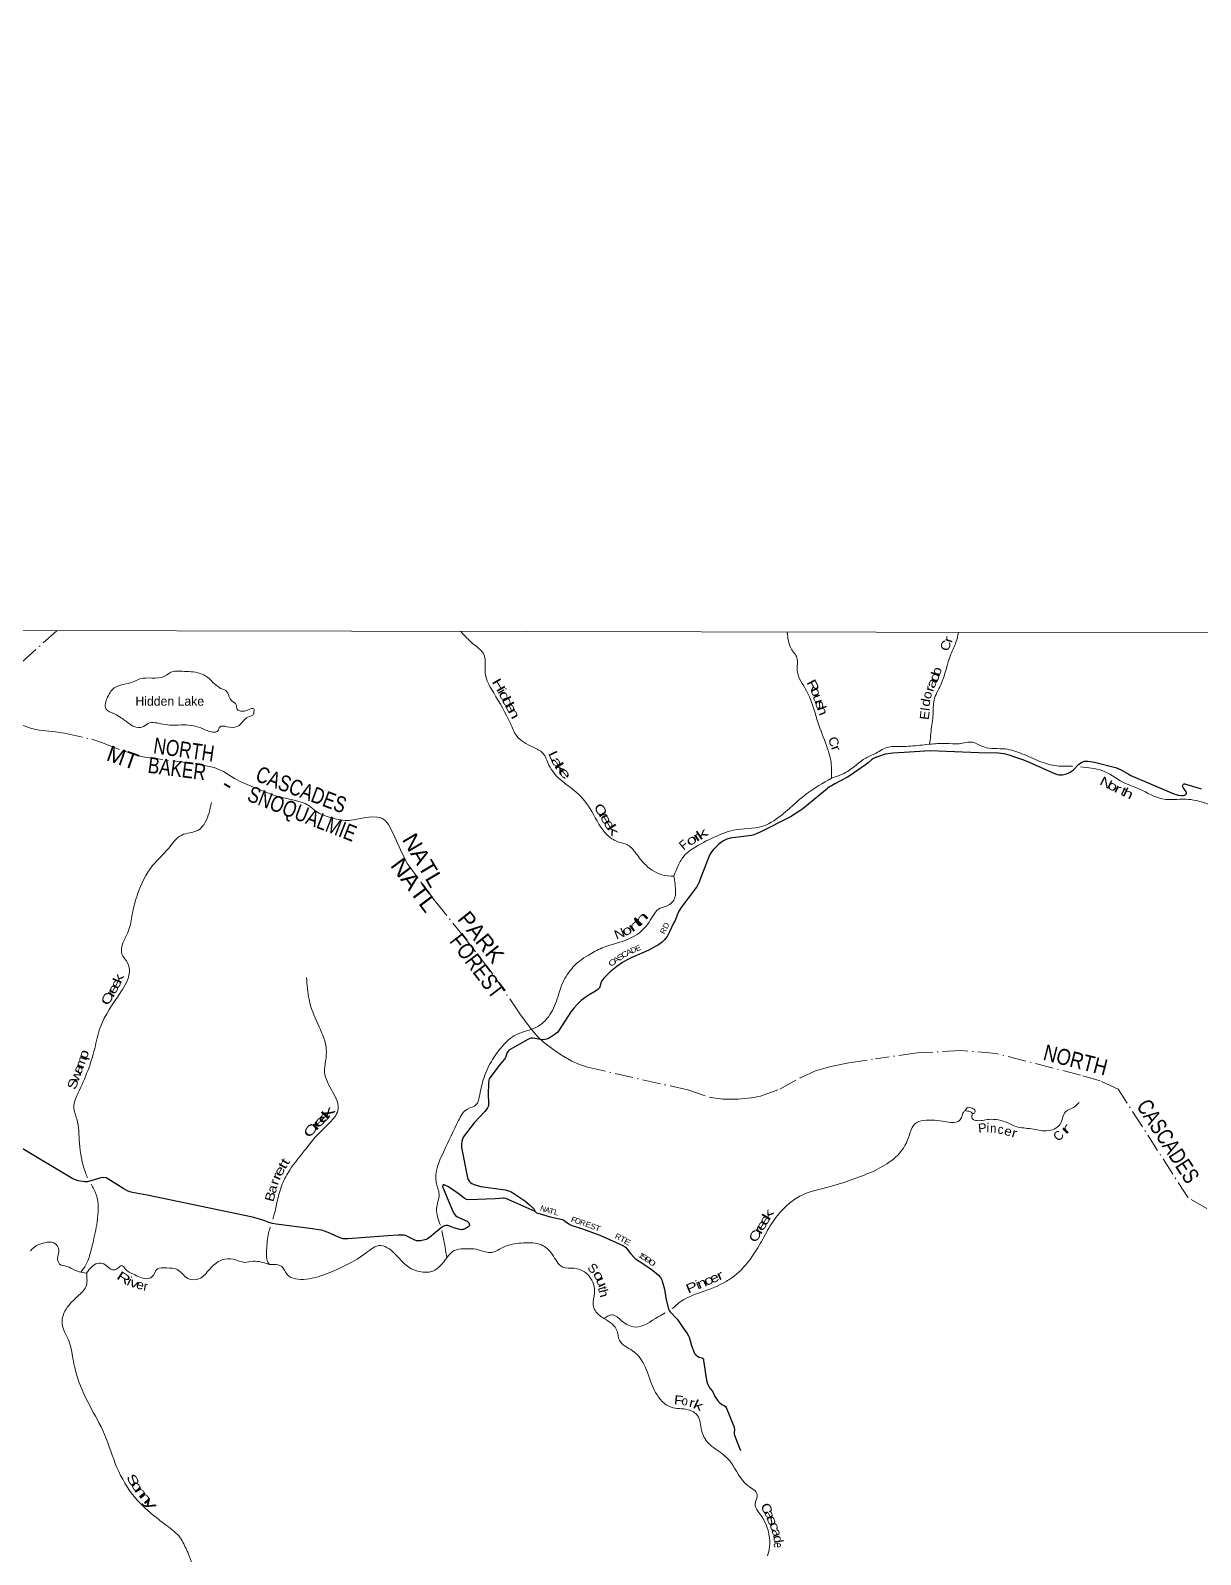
# Model space of a CAD drawing. Header units: feet. Extents: x -1048576 to 137166, y -268550 to 2097152.
# Drawn here: x -49053 to -23487, y 347304 to 380614 of the extents above; entities that cross this region are included whole.
import ezdxf
from ezdxf.enums import TextEntityAlignment as Align

# ---------------------------------------------------------------- set-up
doc = ezdxf.new("R2010")
doc.units = ezdxf.units.FT
doc.header["$LTSCALE"] = 80
doc.linetypes.add('DOT_DASHED', pattern=[7.7, 5, -1.2, 0.3, -1.2])
for name, color, linetype, lineweight in [('29', 7, 'Continuous', 25), ('39', 7, 'Continuous', 13), ('4', 7, 'Continuous', 13), ('44', 7, 'DOT_DASHED', 13)]:
    doc.layers.add(name, color=color, linetype=linetype, lineweight=lineweight)
doc.layers.add('30', color=7, linetype='Continuous')
doc.layers.add('41', color=7, linetype='Continuous')

msp = doc.modelspace()

# ---------------------------------------------------------------- linework, layer by layer
at = {"layer": '29'}
for points in [[(-30577.27, 364729.15), (-30412.97, 364788.81), (-30371.98, 364802.48), (-30321.5, 364812.47), (-30210, 364823.96), (-29959.74, 364837.88), (-29393.85, 364878.09), (-28330.41, 364832.94), (-27899.81, 364824.2), (-27849.43, 364821.04), (-27786.98, 364811.27), (-27675.3, 364782.46), (-27529.35, 364733.16), (-27353.55, 364672.29), (-27228.79, 364621.84), (-26679.49, 364373.19), (-26611.09, 364353.33), (-26580.35, 364346.98), (-26541.32, 364345.03), (-26503.26, 364346.98), (-26470.57, 364351.37), (-26443.73, 364356.75), (-26412.99, 364365.05), (-26379.81, 364377.75), (-26337.86, 364400.19), (-26302.23, 364422.17), (-26263.31, 364451.34), (-26150.46, 364568.96), (-26122.68, 364594.02), (-26088.04, 364616.96), (-26054.86, 364632.59), (-26043.15, 364637.48), (-26019.29, 364642.16), (-25984.11, 364643.82), (-25945.57, 364644.3), (-25891.4, 364639.92), (-25845.42, 364632.6), (-25805.53, 364624.29), (-25346.88, 364504.21), (-25316.63, 364494.44), (-25291.25, 364484.68), (-25236.61, 364458.31), (-25044.05, 364350.08), (-25010.21, 364333.33), (-24066.4, 363930.65), (-24019.23, 363913.95), (-23971.41, 363902.23), (-23902.55, 363892.76), (-23872.85, 363892.47), (-23856.02, 363893.7), (-23842.6, 363897.35), (-23828.7, 363902.48), (-23817.23, 363908.09), (-23806.25, 363916.15), (-23797.53, 363925.44), (-23793.08, 363936.17), (-23792.1, 363948.86), (-23793.08, 363962.05), (-23799.42, 363975.72), (-23866.7, 364070.78), (-23873.59, 364084.1), (-23877, 364095.82), (-23877.98, 364100.21), (-23877.49, 364107.05), (-23870.9, 364121.31), (-23862.36, 364132.93), (-23856.02, 364139.76), (-23846.26, 364145.13), (-23836.61, 364145.68), (-23824.31, 364144.64), (-23816.99, 364142.2), (-23737.47, 364115.67), (-23566.61, 364067.62)], [(-30577.27, 364729.15), (-30631.56, 364704.84), (-30677.36, 364673.65), (-30746.43, 364608.79), (-30810.18, 364559.89), (-30977, 364444), (-31117.26, 364341.93), (-31198.41, 364292), (-31477.46, 364149.48), (-31550.81, 364106.47), (-31590.63, 364081.98), (-31636.85, 364049.54), (-31806.45, 363904.16), (-32177.16, 363603.53), (-32240.66, 363555.6), (-32340.8, 363490.83), (-32443.32, 363429.68), (-33095.39, 363096.64), (-33196.16, 363051.73), (-33245.04, 363032.59), (-33299.74, 363019.2), (-33762.27, 362963.6), (-33835.82, 362941.15), (-33908.07, 362902.88), (-33971.83, 362860.35), (-34029.67, 362813.87), (-34129.09, 362711.5), (-34169.46, 362660.47), (-34212.81, 362588.89), (-34368.81, 362196.15), (-34448.91, 361983.21), (-34470.16, 361938.55), (-34502.04, 361888.06), (-34685.29, 361646.93), (-34835.68, 361445.23), (-34874.7, 361387.67), (-34899.44, 361338.91), (-34969.57, 361160.29), (-34991.53, 361119.86), (-35089.64, 360914.69), (-35142.77, 360812.62), (-35195.9, 360738.19), (-35246.9, 360689.29), (-35329.81, 360629.34), (-35372.28, 360604.23), (-35540.49, 360511.56), (-35914.19, 360355.44), (-36014.12, 360304.59), (-36113.95, 360242.74), (-36241.45, 360155.56), (-36311.58, 360100.27), (-36385.23, 360036.39), (-36527.28, 359897.19), (-36568.16, 359843.71), (-36593.16, 359793), (-36610.16, 359710.07), (-36620.78, 359688.8), (-36635.9, 359672.51), (-36659.04, 359650.53), (-36706.91, 359616.43), (-36848.71, 359536.57), (-36929.99, 359481.48), (-37017.03, 359414.47), (-37112.75, 359317.75), (-37180.75, 359243.32), (-37242.72, 359163.52), (-37491.52, 358777.42), (-37532.46, 358723.41), (-37585.59, 358676.63), (-37696.51, 358603.07), (-37730.09, 358583.07), (-37774.72, 358566.05), (-37812.97, 358557.55), (-37862.32, 358555.66), (-38078.05, 358587.33), (-38078.05, 358587.33), (-38112.08, 358588.92), (-38140.77, 358582.54), (-38183.15, 358563.77), (-38573.76, 358341.73), (-38597.13, 358326.84), (-38604.04, 358318.88), (-38610.67, 358312.08), (-38633.26, 358273.68), (-38675.23, 358164.71), (-38683.73, 358148.76), (-38696.66, 358126.87), (-38793.71, 358011.33)], [(-23566.61, 364067.62), (-23474.45, 364041.7)], [(-38793.71, 358011.33), (-38835, 357962.18), (-39014.21, 357721.02), (-39027.48, 357698.5), (-39038.1, 357663.41), (-39044.48, 357619.82), (-39047.38, 357587.97), (-39048.89, 357361.83), (-39043.95, 357171.68), (-39046.49, 357117.49), (-39052.45, 357095.13), (-39066.26, 357068.55), (-39097.07, 357026.02), (-39126.05, 356988.77), (-39355.75, 356741.88), (-39595.99, 356428.42), (-39612.41, 356384.91), (-39627.29, 356327.5), (-39633.67, 356270.08), (-39631.83, 356198.47), (-39503.03, 355539.39), (-39489.69, 355497.67), (-39466.84, 355465.24), (-39437.62, 355436), (-39406.98, 355415.61), (-39360.05, 355391.35), (-39290.99, 355369.02), (-39211.66, 355349.75), (-38679.38, 355271.64), (-38630.61, 355262.17), (-38588.11, 355248.35), (-38547.73, 355230.28), (-38510.27, 355209.99), (-38249.1, 355030.63), (-38152.99, 354953.31), (-38066.49, 354873.99), (-38049.92, 354849.12), (-38040.36, 354833.17), (-38028.64, 354801.06)], [(-40243.61, 354305.34), (-40296.63, 354260.26), (-40345.06, 354223.97), (-40380.13, 354202.71), (-40408.81, 354189.95), (-40433.25, 354180.38), (-40462.7, 354172.48), (-40531.01, 354162.31), (-40570.32, 354159.12), (-40603.26, 354159.12), (-40619.73, 354160.72), (-40632.27, 354165.49), (-40657.99, 354176.67), (-40812.06, 354254.28), (-40855.57, 354273.93), (-40886.44, 354282.99), (-40923.63, 354287.24), (-41018.96, 354285.07), (-41245.08, 354272.38), (-42115.39, 354201.2), (-42167.88, 354200.07), (-42223.13, 354206.45), (-42266.69, 354214.96), (-42306.92, 354230.7), (-42514.16, 354324.9), (-42627.97, 354374.44), (-42668.34, 354387.2), (-42707.44, 354394.79), (-42890.9, 354424.23), (-43681.34, 354526.19), (-43763.84, 354539.24), (-43842.47, 354560.5), (-43957.33, 354600.65), (-44048.61, 354634.93), (-44199.01, 354674.88), (-46502.56, 355158.03), (-46827.08, 355218.66), (-46880.33, 355233.52), (-46931.33, 355252.66), (-47010.22, 355294.54), (-47364.86, 355518.46), (-47398.14, 355533.26), (-47451.99, 355541.85), (-47515.16, 355538.04), (-47733.58, 355468.77), (-47806.88, 355452.54), (-47830.26, 355448.29), (-47862.13, 355448.29), (-47913.3, 355453.76), (-48010.89, 355473.8), (-48068.27, 355490.82), (-48128.82, 355517.73), (-49274.61, 356201.47)], [(-38028.62, 354803.08), (-38487.41, 355005.91), (-38663.01, 355081.96), (-38699.14, 355092.59), (-38726.98, 355094.26), (-38807.52, 355088.34), (-38900.65, 355079.21), (-39484.05, 355056.69), (-39526.88, 355063.89), (-39572.67, 355083.5), (-39683.04, 355177.09), (-39918.08, 355340.13), (-40014.67, 355383.15), (-40024.69, 355384.46), (-40034.78, 355380.73), (-40045.06, 355365.17), (-40047, 355362.13), (-40047, 355348.31), (-40041.16, 355327.57), (-40027.37, 355294.38), (-39947.95, 355098.02), (-39810.86, 354774.07), (-39786.68, 354740.15), (-39763.3, 354714.63), (-39735.68, 354691.24), (-39694.5, 354670.35), (-39511.4, 354586.4), (-39487.57, 354570.57), (-39474.82, 354554.62), (-39464.19, 354530.17), (-39461.48, 354507.33), (-39463.13, 354495.08), (-39471.1, 354479.67), (-39486.51, 354466.37), (-39534.61, 354435.11), (-39565.13, 354418.53), (-39593.82, 354408.96), (-39612.95, 354404.71), (-39633.14, 354403.65), (-39674.03, 354409.75), (-39801.02, 354441.92), (-39837.2, 354455.21), (-39932.78, 354491.89), (-39955.63, 354495.62), (-39976.88, 354495.62), (-40006.1, 354488.7), (-40033.2, 354476.48), (-40077.42, 354446.65), (-40243.61, 354305.34)], [(-38028.64, 354801.06), (-38006.58, 354781.5), (-37986.33, 354768.47), (-37963.47, 354760.97), (-37695.72, 354683.07), (-37431.11, 354623.76), (-37401, 354611.12), (-37361.78, 354583.06), (-37271.13, 354515.38), (-37224.45, 354496.16), (-36987.36, 354425.12), (-36610.38, 354283.27), (-36190.43, 354097.55), (-36083.11, 354045.49), (-36050.23, 354021.95), (-36012.63, 353978.48), (-35939.13, 353881.07), (-35855.48, 353785.33), (-35834.68, 353767.4), (-35671.63, 353666.06), (-35464.52, 353517.73), (-35370.74, 353447.16), (-35332.72, 353412.31), (-35284.53, 353354.79), (-35255.78, 353309.62), (-35246.38, 353276.07), (-35201.52, 353106.86), (-35167.7, 352909.72), (-35129.51, 352722.54), (-35112.08, 352662.98), (-35099.77, 352634.24), (-35074.84, 352605.54), (-34918.63, 352444.76), (-34898.58, 352420.74), (-34781.85, 352246.22), (-34704.72, 352136.56), (-34674.13, 352085.02), (-34660.46, 352051.24), (-34610.45, 351874.77), (-34541.39, 351696.1), (-34524.96, 351673.52), (-34510.6, 351657.09), (-34477.75, 351636.57), (-34441.2, 351620.59), (-34379.22, 351603.72), (-34356.63, 351587.3), (-34348.43, 351572.93), (-34344.7, 351546.66), (-34280.35, 351114.1), (-34258.09, 351030.99), (-34211.36, 350942.07), (-34156.89, 350879.63), (-34126.71, 350829.81), (-34103.97, 350770.77), (-34034.77, 350665.42), (-33997.38, 350624.52), (-33946.62, 350583.68), (-33894.74, 350560.89), (-33866, 350540.36), (-33851.93, 350515.87), (-33679.19, 350090.79), (-33675.02, 350067.45), (-33672.13, 350033), (-33678.78, 349954.41), (-33677.14, 349930.67), (-33627.61, 349793.07), (-33535.76, 349579.86)]]:
    msp.add_lwpolyline(points, dxfattribs=at)
at = {"layer": '39'}
msp.add_line((-47952.59, 353474.85), (-47827.48, 353455.68), dxfattribs=at)
for points in [[(-139726.18, 284721.75), (-139786.61, 284683.23), (-139865.18, 284636.58), (-139935.68, 284589.96), (-139981.99, 284555.51), (-140024.23, 284506.92), (-140030.24, 284490.75), (-140030.24, 284490.75), (-140086.75, 284492.64)], [(-39648.15, 367475.53), (-39383.56, 367210.83), (-39145.02, 366974.62), (-39121.21, 366663.34), (-39100.34, 366491.47), (-38931.43, 366134.6), (-38566.99, 365467.11), (-38435.72, 365205.48), (-38072.07, 364950.11), (-37858.96, 364819.14), (-37723.63, 364559.5), (-37485.67, 364248.55), (-37126.29, 363964.93), (-36790.2, 363544.12), (-36444.8, 363024.25), (-36169.29, 362864.52), (-36024.16, 362822.97), (-35839.65, 362651.83), (-35643.59, 362407.87), (-35259.66, 362162.44), (-34992.71, 362129.39)], [(-32515.83, 367461.38), (-32432.77, 367105.63), (-32307.11, 366900.61), (-32297.23, 366615.69), (-32094.59, 366181.79), (-31869.15, 365563.88), (-31681.35, 365041.22), (-31559.48, 364611.99), (-31552.09, 364268.52)], [(-28773.33, 367454.2), (-28831.2, 367244.13), (-28940.4, 366979.25), (-29162.77, 366311.97), (-29308.38, 365974.3), (-29330.49, 365670.97), (-29374.84, 365298.89), (-29394.98, 365092.63), (-29411.13, 365011.74)], [(-44175.35, 365699.12), (-44172.63, 365787.99), (-44298.07, 365764.73), (-44453.86, 365735.66), (-44538.37, 365778.74), (-44555.77, 365877.87), (-44654.12, 365959.44), (-44715.93, 366062.96), (-44785.68, 366184.71), (-44898.42, 366234.08), (-44970.71, 366289.19), (-45035.01, 366334.14), (-45149.26, 366448.17), (-45398.77, 366575.38), (-45790.41, 366610.78), (-45931.87, 366605.84), (-46130.72, 366496.3), (-46662.48, 366439.88), (-46826.68, 366368.45), (-47195.19, 366264.28), (-47368.67, 366041.41), (-47405, 365789.18), (-47213.96, 365676.57), (-47073.22, 365590.62), (-46988.81, 365535.41), (-46785.85, 365398.47), (-46616.24, 365387.03), (-46484.29, 365466.8), (-46161.17, 365452.14), (-45957.31, 365428.31), (-45696.64, 365436.36), (-45281.15, 365350.27), (-45033.24, 365277.61), (-44960.3, 365303.3), (-44917.2, 365389.82), (-44761.59, 365396.68), (-44535.27, 365402.98), (-44392.86, 365529.12), (-44303.37, 365605.18), (-44177.55, 365676.92), (-44175.35, 365699.12)], [(-30576.04, 364816.37), (-30803.13, 364711.09), (-31199.38, 364419.27), (-31552.09, 364268.52)], [(-30576.04, 364816.37), (-30306.04, 364949.34), (-30020.56, 364963.4), (-29621.7, 364991.59), (-29411.13, 365011.74)], [(-29411.03, 365012.26), (-29050.74, 365029.82), (-28761.2, 365025.69), (-28465.6, 365055.92), (-28220.55, 364954.73), (-27750.79, 364910.09), (-27390.33, 364806.84), (-26995.41, 364636.84), (-26624.84, 364539.65), (-26281.18, 364537.51)], [(-26109.36, 364523.26), (-25867.55, 364490.87), (-25642.78, 364442.26), (-25181, 364183.27), (-24816.47, 364031.48), (-24314.22, 363816.96), (-23810.06, 363812.75), (-23579.22, 363782.34), (-23301.78, 363699.34), (-23028.38, 363573.87), (-22607.04, 363217.81), (-22388.24, 362960.92)], [(-31552.09, 364268.52), (-32086.05, 363933.34), (-32584.34, 363511.02), (-33051.26, 363223.8), (-33694.4, 363133.91), (-34055, 363007.46), (-34511.39, 362774.7), (-34798.08, 362540.61), (-34931.35, 362293.18), (-34993.21, 362134.08)], [(-45099.93, 363736.79), (-45234.63, 363307.57), (-45397.65, 363129.06), (-45747.94, 363028.79), (-46035.09, 362738.13), (-46385.54, 362361.11), (-46713.71, 361735.44), (-46828.3, 361293.93), (-46907.86, 360941.04), (-47054.02, 360594.73), (-47053.32, 360427.06), (-46931.59, 360236.21), (-46892.83, 360027.83), (-47076, 359601.01), (-47530.64, 358820.78), (-47649.42, 358361.13), (-48008.56, 357394.31), (-48105.96, 357083.98), (-48041.35, 356822.87), (-47984.9, 356295.18), (-47852.58, 355653.76), (-47806.43, 355536.05)], [(-34993.21, 362134.08), (-34955.58, 361782.28), (-34962.34, 361693.45), (-35115.43, 361494.67), (-35291.68, 361431.41), (-35536.53, 361124.26), (-35902.77, 360795.84), (-36561.2, 360560.63), (-36859.39, 360405.41), (-37052.32, 360277.64), (-37276.4, 360043.05), (-37409.39, 359829.97), (-37560.3, 359394.81), (-37767.33, 359016.66), (-37984.93, 358834.54), (-38448.93, 358660.42), (-38741.8, 358412.23), (-38982.8, 358080.81), (-39159.73, 357676.16), (-39247.54, 357301.11), (-39311.47, 357135.97), (-39506.16, 357040.53), (-39700.06, 356789.54), (-40022.56, 356115.34), (-40187.46, 355441.93), (-40124.92, 355174.78), (-40179.9, 354864.11), (-40094.25, 354504.44)], [(-43018.88, 359918.56), (-42966.16, 359431.3), (-42776.39, 358902.55), (-42594.5, 358398.11), (-42594.33, 358163.78), (-42625.12, 357844.84), (-42450.7, 357419.25), (-42336.78, 357006.25), (-42514.62, 356743.01), (-42830.28, 356422.28), (-43068.98, 356127.2), (-43428.37, 355641.16), (-43582.49, 355311.08), (-43728.4, 354740.53), (-43759.26, 354635.3)], [(-28628.51, 357011.11), (-28572.79, 357074.1), (-28477.62, 357059.91), (-28412.79, 356995.18), (-28437.06, 356940.58), (-28524.15, 356983.08), (-28580.85, 356995.23), (-28629.45, 357011.42)], [(-28471.26, 356950), (-28469.4, 356825.32), (-28402.56, 356792.95), (-28106.96, 356813.07), (-27699.95, 356738.12), (-27517.68, 356659.19), (-27179.52, 356606.5), (-26853.51, 356563.93), (-26553.92, 356709.44), (-26434.6, 356978.36), (-26262.55, 357073.35), (-26141.12, 357182.51)], [(-30593.41, 355693.67), (-30198.07, 355946.2), (-29886.48, 356364.71), (-29688.25, 356748.87), (-29481.75, 356797.34), (-29001.87, 356756.74), (-28781.18, 356770.82), (-28698.22, 356888.09), (-28667.9, 356967.66), (-28628.51, 357011.11)], [(-35028.94, 352679.38), (-34777.3, 352876.22), (-34400.29, 353034.87), (-33848.91, 353272.94), (-33627.47, 353428.77), (-33246.19, 353872.21), (-33027.11, 354242.19), (-32795.78, 354628.23), (-32516.54, 354941.17), (-32240.26, 355134.94), (-31569.87, 355349.86), (-31079.75, 355505.59), (-30593.41, 355693.67)], [(-47725.78, 355398.91), (-47618, 355171.13), (-47596.42, 354577.05), (-47693.09, 354103.08), (-47788.75, 353756.37), (-47844.28, 353631.56), (-47952.59, 353474.85)], [(-43814.43, 354457.04), (-43850.84, 354329.39), (-43894.17, 353958.03), (-43863.93, 353693.16), (-43827.99, 353640.36)], [(-49052.72, 353939.36), (-48986.77, 354010.24), (-48739.45, 354117.38), (-48545.52, 354115.85), (-48431.49, 353973.54), (-48461.33, 353775.81), (-48415.84, 353652.22), (-48256.65, 353600.47), (-48083.54, 353520.32), (-47952.59, 353474.85)], [(-40063.89, 354382.3), (-40033.34, 354234.7), (-39956.37, 353791.31)], [(-39958.06, 353789.69), (-39795.21, 353945.97), (-39586.82, 353984.74), (-39279.87, 353968.18), (-39013.71, 353903.46), (-38673.24, 354040.17), (-38278.71, 354113.83), (-37887.13, 354070.34), (-37652.37, 353866.49), (-37422.25, 353585.9), (-37178.01, 353559.74), (-36842.01, 353385.38), (-36727.75, 353014.8), (-36758.06, 352758.49), (-36614.44, 352525.04), (-36513.91, 352463.65)], [(-47827.48, 353455.68), (-47587.44, 353665.9), (-47450.15, 353654.72), (-47261.25, 353527.99), (-47141.81, 353559.37), (-47062.53, 353621.37), (-46980.29, 353545.98), (-46803.42, 353431.46), (-46515.31, 353332.23), (-46397.82, 353371.71), (-46279.29, 353544.5), (-46081.12, 353567.18), (-45845.03, 353533), (-45614.23, 353339.28), (-45371.88, 353329.29), (-45135.86, 353541.56), (-44867.61, 353741.46), (-44616.97, 353757.67), (-44367, 353689.04), (-44189.04, 353711.88), (-44009.37, 353696.33), (-43828.96, 353641.78)], [(-43828.96, 353641.78), (-43563.67, 353597.87), (-43443.82, 353425.22), (-43032.51, 353320.98), (-42524.32, 353462.43), (-41716.83, 353898.48), (-41404.46, 354057.63), (-41211.11, 353981.36), (-40785.97, 353582.07), (-40558.43, 353487.36), (-40220.82, 353517.02), (-40094.78, 353617.03), (-39958.06, 353789.69)], [(-47827.48, 353455.68), (-47844, 353154.81), (-48021.39, 352948.14), (-48298.7, 352623.06), (-48361.5, 352344.78), (-48216.92, 351978), (-48125.06, 351585.38), (-48078.36, 351358.76), (-47799.2, 350637.4), (-47472.8, 350012.64), (-47199.67, 349295.37), (-46831.2, 348625.83), (-46364.16, 348159.55), (-46079.03, 347939.13), (-45782.15, 347670.14), (-45636.83, 347396.28), (-45599.1, 347313.16), (-45471.68, 346819.25), (-45414.93, 346329.94), (-45287.38, 346108.74), (-45080.76, 345923.28), (-44978.77, 345791.17), (-44935.01, 345447.41), (-44883.72, 345291.46), (-44610.34, 344861.04), (-44327.21, 344386.11), (-43801.84, 343630.49), (-43567.77, 343339.77), (-43341.61, 343069.32), (-43160.75, 342692.15), (-42972.85, 342438.16), (-42833.19, 342214.85), (-42654.56, 342065.97), (-42590.13, 341782.65), (-42504.13, 341416.33), (-42429.04, 341203.63), (-42016.3, 341024.63), (-41840.44, 340780.84)], [(-36513.91, 352463.65), (-36345.61, 352543.13), (-36128.5, 352406.07), (-35840.65, 352274.52), (-35333.8, 352500.82), (-35181.2, 352584.76)], [(-36513.91, 352463.65), (-36235.28, 352186.72), (-36184.34, 351986.33), (-35897.25, 351757.82), (-35597.45, 351347.39), (-35393.32, 350844.8), (-35052.44, 350520.92), (-34683.16, 350467.51), (-34478.09, 350340.65), (-34387.75, 350012.68), (-34238.4, 349736.77), (-33935.18, 349504.09), (-33752.77, 349322.86), (-33377.02, 348808.82), (-33172.51, 348611.26), (-33218.55, 348409.61), (-33095.21, 348166.22), (-32916.75, 347740.59), (-32904.76, 347467.79), (-32946.65, 347278.22)]]:
    msp.add_spline(points, degree=3, dxfattribs=at)
at = {"layer": '4'}
msp.add_lwpolyline([(-244583.22, 368785.28), (-214011.33, 368469.88), (-183439.04, 368196.52), (-152866.39, 367965.22), (-122293.46, 367775.97), (-91720.3, 367628.79), (-61146.96, 367523.64), (-30573.52, 367460.57), (0, 367439.54), (0, 183577.08), (-30826.42, 183598.29), (-61652.78, 183661.9), (-92479.02, 183767.9), (-123305.1, 183916.31), (-154130.93, 184107.12), (-184956.48, 184340.33), (-215781.67, 184615.95), (-246606.45, 184933.97)], close=True, dxfattribs=at)
msp.add_lwpolyline([(-244583.22, 368785.28), (-214011.33, 368469.88), (-183439.04, 368196.52), (-152866.39, 367965.22), (-122293.46, 367775.97), (-91720.3, 367628.79), (-61146.96, 367523.64), (-30573.52, 367460.57), (0, 367439.54), (0, 183577.08), (-30826.42, 183598.29), (-61652.78, 183661.9), (-92479.02, 183767.9), (-123305.1, 183916.31), (-154130.93, 184107.12), (-184956.48, 184340.33), (-215781.67, 184615.95), (-246606.45, 184933.97)], close=True, dxfattribs=at)
msp.add_lwpolyline([(-244583.22, 368785.28), (-214011.33, 368469.88), (-183439.04, 368196.52), (-152866.39, 367965.22), (-122293.46, 367775.97), (-91720.3, 367628.79), (-61146.96, 367523.64), (-30573.52, 367460.57), (0, 367439.54), (0, 183577.08), (-30826.42, 183598.29), (-61652.78, 183661.9), (-92479.02, 183767.9), (-123305.1, 183916.31), (-154130.93, 184107.12), (-184956.48, 184340.33), (-215781.67, 184615.95), (-246606.45, 184933.97)], close=True, dxfattribs=at)
msp.add_lwpolyline([(-244583.22, 368785.28), (-214011.33, 368469.88), (-183439.04, 368196.52), (-152866.39, 367965.22), (-122293.46, 367775.97), (-91720.3, 367628.79), (-61146.96, 367523.64), (-30573.52, 367460.57), (0, 367439.54), (0, 183577.08), (-30826.42, 183598.29), (-61652.78, 183661.9), (-92479.02, 183767.9), (-123305.1, 183916.31), (-154130.93, 184107.12), (-184956.48, 184340.33), (-215781.67, 184615.95), (-246606.45, 184933.97)], close=True, dxfattribs=at)
at = {"layer": '44'}
for points in [[(-48473.63, 367492.96), (-49361.61, 366701.05)], [(-49305.88, 365462.52), (-49031.77, 365359.33), (-48862.75, 365324.2), (-48506.81, 365286.2), (-48308.77, 365252.55), (-47710.61, 365121.49), (-47477.58, 365045.14), (-46974.5, 364851.59), (-46698.86, 364762.2), (-46554.49, 364727.97), (-45430.66, 364582.44), (-45039.59, 364502.99), (-44837.79, 364414.74), (-44597.35, 364264.78), (-44458.39, 364192.57), (-44090.59, 364037.68), (-43742.28, 363903.5), (-43589.02, 363857.38), (-43290.94, 363789.64), (-43157.74, 363754.81), (-43049.47, 363717.41), (-42960.33, 363665.53), (-42815.01, 363552.76), (-42741.91, 363505.85), (-42681.64, 363473.93), (-42529.24, 363416.88), (-42330.77, 363367.41), (-42175.18, 363347.91), (-42082.56, 363348.83), (-41724.53, 363411.4), (-41596.98, 363423.36), (-41473.13, 363419.65), (-41419.3, 363409.95), (-41378.53, 363395.54), (-41330.25, 363367.15), (-41298.29, 363340.52), (-41233.48, 363262.71), (-41118.14, 363046.6), (-40968.29, 362704.76), (-40820, 362405.3), (-40208.86, 361582.93), (-39722.22, 360977.72), (-39573.45, 360794.49), (-38924.7, 359956.59), (-38363.49, 359124.62), (-38130.17, 358804.77), (-37987.38, 358639.3), (-37841.78, 358502.5), (-37641.75, 358346.38), (-37451.62, 358217.95), (-37222.43, 358084.94), (-37058.33, 358010.82), (-36880.79, 357954.58), (-34688.21, 357456.5), (-34184.67, 357292.2), (-33923.92, 357259.48), (-33590.34, 357256.98), (-33296.54, 357282.89), (-33100.07, 357321.35), (-32677.65, 357473.09), (-32214.82, 357733.19), (-31900.45, 357875.45), (-31563.23, 357969.59), (-31168.61, 358047.71), (-30586.83, 358137.89)], [(-15153.78, 352738.15), (-17371.74, 353159.38), (-18941.12, 353869.16), (-19665.53, 353874.92), (-20919.82, 353676.71), (-22007.98, 354093.62), (-22809.94, 354562.09), (-23755.35, 355097.37), (-25288.91, 357474.05), (-25676.33, 357653.67), (-26106.86, 357783.72), (-27953.56, 358255.57), (-28722.52, 358320.18), (-29680.34, 358266.08), (-30586.83, 358137.89)]]:
    msp.add_lwpolyline(points, dxfattribs=at)

# ---------------------------------------------------------------- texts
at = {"layer": '30', "width": 1.1}
msp.add_text('RD', height=120, rotation=62.502, dxfattribs=at).set_placement((-35201.15, 360852.07))
at = {"layer": '30'}
for s, rotation, width, p in [('S', 34.363, 1.45, (-36127.28, 360316.1)), ('C', 31.78, 1.3, (-36037.39, 360372.51)), ('A', 26.97, 1.3, (-35950.95, 360417.6)), ('D', 24.674, 1.1, (-35852.67, 360464.04)), ('E', 22.674, 1.15, (-35750.73, 360505.48)), ('C', 40.937, 1.55, (-36299.36, 360199.84)), ('A', 34.363, 1.5, (-36220.79, 360252.05)), ('A', 343.778, 1.05, (-37766.55, 354774.73)), ('T', 343.778, 1.15, (-37682.15, 354750.65)), ('L', 345.23, 1.1, (-37577.42, 354722.07)), ('F', 339.605, 1.2, (-37200.61, 354562.86)), ('E', 339.38, 1.1, (-36886.66, 354458.23)), ('S', 339.38, 1.1, (-36779.37, 354415.97)), ('T', 339.38, 1.3, (-36677.52, 354377.37)), ('R', 336.143, 1.1, (-36237.03, 354194.69)), ('T', 334.122, 1.4, (-36136.19, 354142.67)), ('E', 329.443, 1.35, (-36037.68, 354084.48)), ('1', 326.538, 0.9, (-35741.38, 353790.32)), ('5', 326.811, 1.65, (-35677.21, 353750.3)), ('9', 326.411, 1.65, (-35593.27, 353698.32)), ('0', 326.557, 1.75, (-35501.89, 353632.69))]:
    msp.add_text(s, height=120, rotation=rotation, dxfattribs=dict(at, width=width)).set_placement(p, align=Align.CENTER)
for s, rotation, p in [('N', 341.836, (-37868.58, 354805.34)), ('O', 338.696, (-37112.42, 354534.37)), ('R', 341.017, (-36999.75, 354498.86))]:
    msp.add_text(s, height=120, rotation=rotation, dxfattribs=at).set_placement(p, align=Align.CENTER)
at = {"layer": '41'}
for s, rotation, width, p in [('C', 66.871, 1.15, (-28965.58, 367131.28)), ('r', 71.096, 1.3, (-28906.47, 367271.26)), ('H', 300.006, 1.5, (-38905.7, 366256.88)), ('R', 296.796, 1.4, (-32038.93, 366248.83)), ('a', 66.615, 1.4, (-29269.48, 366310.87)), ('d', 69.764, 1.4, (-29204.83, 366452.24)), ('o', 71.764, 1.15, (-29158.85, 366581.98)), ('i', 298.921, 1.25, (-38836.38, 366128.5)), ('d', 298.603, 1.65, (-38774.58, 366018.74)), ('o', 290.099, 1.2, (-31980.16, 366119.65)), ('u', 290.099, 1.35, (-31932.82, 365975.65)), ('o', 74.278, 1.1, (-29366.28, 366063.83)), ('r', 72.843, 1.25, (-29315.02, 366199.58)), ('d', 298.603, 1.65, (-38708.52, 365892.91)), ('e', 298.665, 1.45, (-38638.29, 365764.32)), ('n', 298.665, 1.55, (-38571.06, 365641.33)), ('s', 289.989, 1.4, (-31885.59, 365843.11)), ('h', 289.989, 1.3, (-31837.44, 365713.42)), ('d', 79.436, 1.15, (-29398.68, 365908.33)), ('E', 83.147, 1.1, (-29415.32, 365635.58)), ('C', 289.713, 1.1, (-31594.53, 365036.11)), ('L', 295.07, 1.4, (-37702.45, 364719.78)), ('r', 290.38, 1.35, (-31541.37, 364894.17)), ('a', 302.178, 1.65, (-37628.06, 364565.14)), ('k', 305.134, 1.85, (-37542.5, 364431.98)), ('e', 308.021, 1.75, (-37449.15, 364321.51)), ('N', 332.054, 1.35, (-25595.3, 364084.55)), ('o', 332.028, 1.4, (-25449.89, 364015.41)), ('r', 335.375, 1.5, (-25329.22, 363952.18)), ('t', 334.375, 1.25, (-25209.47, 363897.16)), ('h', 334.412, 1.45, (-25108.6, 363847.65)), ('C', 303.165, 1.4, (-36681.58, 363528.7)), ('r', 303.924, 1.8, (-36606.23, 363415.51)), ('e', 300.93, 1.5, (-36559.66, 363327.92)), ('e', 300.93, 1.5, (-36487.31, 363207.92)), ('k', 303.548, 1.8, (-36404.26, 363088.58)), ('r', 34.311, 1.8, (-34430.4, 362917.34)), ('k', 33.661, 1.8, (-34325.59, 362974.33)), ('o', 31.654, 1.5, (-34561.8, 362837.61)), ('r', 36.579, 1.9, (-35838.8, 360946.22)), ('h', 45.824, 2.1, (-35637.72, 361134.91)), ('t', 41.425, 1.85, (-35721.74, 361043.68)), ('N', 20.838, 1.15, (-36148.05, 360781.5)), ('o', 29.997, 1.45, (-35974.84, 360858.85)), ('e', 60.838, 1.45, (-47160.42, 359620.76)), ('k', 66.897, 1.45, (-47042.22, 359857.29)), ('e', 63.307, 1.4, (-47095.96, 359739.41)), ('C', 57.419, 1.4, (-47293.21, 359397.06)), ('r', 57.419, 1.75, (-47211.8, 359524.44)), ('m', 69.701, 1.1, (-47857.15, 358035.6)), ('p', 69.701, 1.3, (-47799.22, 358202.4)), ('w', 69.543, 1.3, (-47966.78, 357735.19)), ('a', 69.543, 1.3, (-47917.35, 357877.25)), ('S', 69.543, 1.3, (-48033.65, 357555.93)), ('k', 46.853, 2.2, (-42480.36, 356895.68)), ('r', 44.553, 2.25, (-42751.11, 356618.52)), ('e', 44.828, 2.05, (-42662.25, 356713.25)), ('e', 44.828, 2.05, (-42568.43, 356804.35)), ('C', 50.556, 1.6, (-42860.37, 356511.63)), ('P', 5.478, 1.05, (-28243.67, 356527.17)), ('n', 357.213, 0.9, (-28018.71, 356521.11)), ('c', 355.625, 0.95, (-27862.03, 356497.16)), ('e', 343.994, 1.1, (-27715.17, 356461.07)), ('r', 344.986, 1.2, (-27576.19, 356421.25)), ('r', 44.235, 2.25, (-26360.43, 356537.72)), ('e', 61.177, 1.45, (-43528.37, 355639.05)), ('t', 58.517, 1.45, (-43462.11, 355753.65)), ('t', 59.517, 1.4, (-43404.34, 355844.39)), ('r', 71.393, 1.3, (-43631.25, 355416.97)), ('r', 66.447, 1.45, (-43587.31, 355526.85)), ('B', 75.486, 1.2, (-43718.98, 355103.07)), ('a', 75.486, 1.15, (-43676.35, 355267.72)), ('k', 58.964, 1.7, (-32855.68, 354684.54)), ('r', 59.173, 1.7, (-33058.33, 354346)), ('e', 59.173, 1.5, (-32996.23, 354450.09)), ('e', 58.964, 1.5, (-32927.67, 354568.49)), ('C', 59.389, 1.35, (-33135.96, 354215.32)), ('R', 326.998, 1.5, (-47066.82, 353265.35)), ('o', 299.47, 1.45, (-36717.49, 353348.62)), ('e', 23.53, 1.3, (-34071.76, 353263.17)), ('r', 23.53, 1.45, (-33949.05, 353316.59)), ('i', 334.042, 1.15, (-46933.59, 353187.24)), ('v', 337.842, 1.35, (-46818.86, 353144.03)), ('e', 344.599, 1.1, (-46679.91, 353104.91)), ('u', 293.442, 1.45, (-36662.56, 353220.45)), ('h', 284.291, 1.15, (-36621.81, 352991.38)), ('P', 22.661, 1.4, (-34566.98, 353051.97)), ('i', 22.661, 1.05, (-34437.63, 353105.97)), ('n', 23.177, 1.4, (-34345.34, 353146.33)), ('c', 23.177, 1.45, (-34205.65, 353206.76)), ('F', 354.038, 1.2, (-34900.89, 350577.75)), ('o', 352.072, 0.9, (-34768.12, 350564.1)), ('r', 345.088, 1.2, (-34623.76, 350525.64)), ('k', 335.998, 1.5, (-34500.63, 350474.99)), ('S', 301.001, 1.55, (-46897.99, 348877.24)), ('o', 305.044, 1.65, (-46804.34, 348735.85)), ('n', 309.608, 1.9, (-46709.75, 348604.54)), ('n', 309.608, 1.9, (-46615.38, 348490.5)), ('y', 311.588, 2.05, (-46498.61, 348361.76)), ('C', 296.83, 1.25, (-33053.95, 348261.9)), ('a', 294.28, 1.4, (-32989.73, 348141.64)), ('s', 294.28, 1.55, (-32935.36, 348011.04)), ('c', 292.572, 1.45, (-32880.85, 347881.93)), ('a', 287.06, 1.2, (-32838.5, 347754.99)), ('d', 279.956, 1.15, (-32810.97, 347622.64)), ('e', 270.539, 0.75, (-32810.86, 347504.71))]:
    msp.add_text(s, height=200, rotation=rotation, dxfattribs=dict(at, width=width)).set_placement(p, align=Align.CENTER)
msp.add_text('Hidden Lake', height=200, dxfattribs=at).set_placement((-46760.09, 365855.49))
for s, rotation, p in [('l', 82.453, (-29403.63, 365766.97)), ('F', 39.919, (-34716.83, 362739.84)), ('i', 358.213, (-28135.67, 356528.38)), ('C', 45.505, (-26519.62, 356388.5)), ('S', 315.156, (-36832.86, 353489.65)), ('r', 352.216, (-46549.32, 353068.6)), ('t', 285.715, (-36647.04, 353096.86))]:
    msp.add_text(s, height=200, rotation=rotation, dxfattribs=at).set_placement(p, align=Align.CENTER)
at = {"layer": '44'}
for s, rotation, width, p in [('NORTH', 351.845, 0.8, (-46381.96, 364817.64)), ('BAKER', 352.491, 0.8, (-46502.89, 364391.65)), ('CASCADES', 339.436, 0.8, (-44160.05, 364220.91)), ('-', 328.047, 1.35, (-44915.7, 364050.32)), ('SNOQUALMIE', 338.623, 0.8, (-44341.59, 363787.56)), ('NATL', 300.6, 1.05, (-40944.73, 362931.56)), ('NATL', 306.742, 1.1, (-41204.62, 362359.24)), ('FOREST', 307.083, 0.85, (-39912.92, 360704.81)), ('NORTH', 345.667, 0.85, (-26945.11, 358119.27)), ('CASCADES', 302.832, 0.8, (-24899.71, 357108.06))]:
    msp.add_text(s, height=350, rotation=rotation, dxfattribs=dict(at, width=width)).set_placement(p)
for s, rotation, p in [('MT', 340.77, (-47416.35, 364667.8)), ('PARK', 308.546, (-39741.17, 361187.48))]:
    msp.add_text(s, height=350, rotation=rotation, dxfattribs=at).set_placement(p)

doc.saveas('drawing.dxf')
